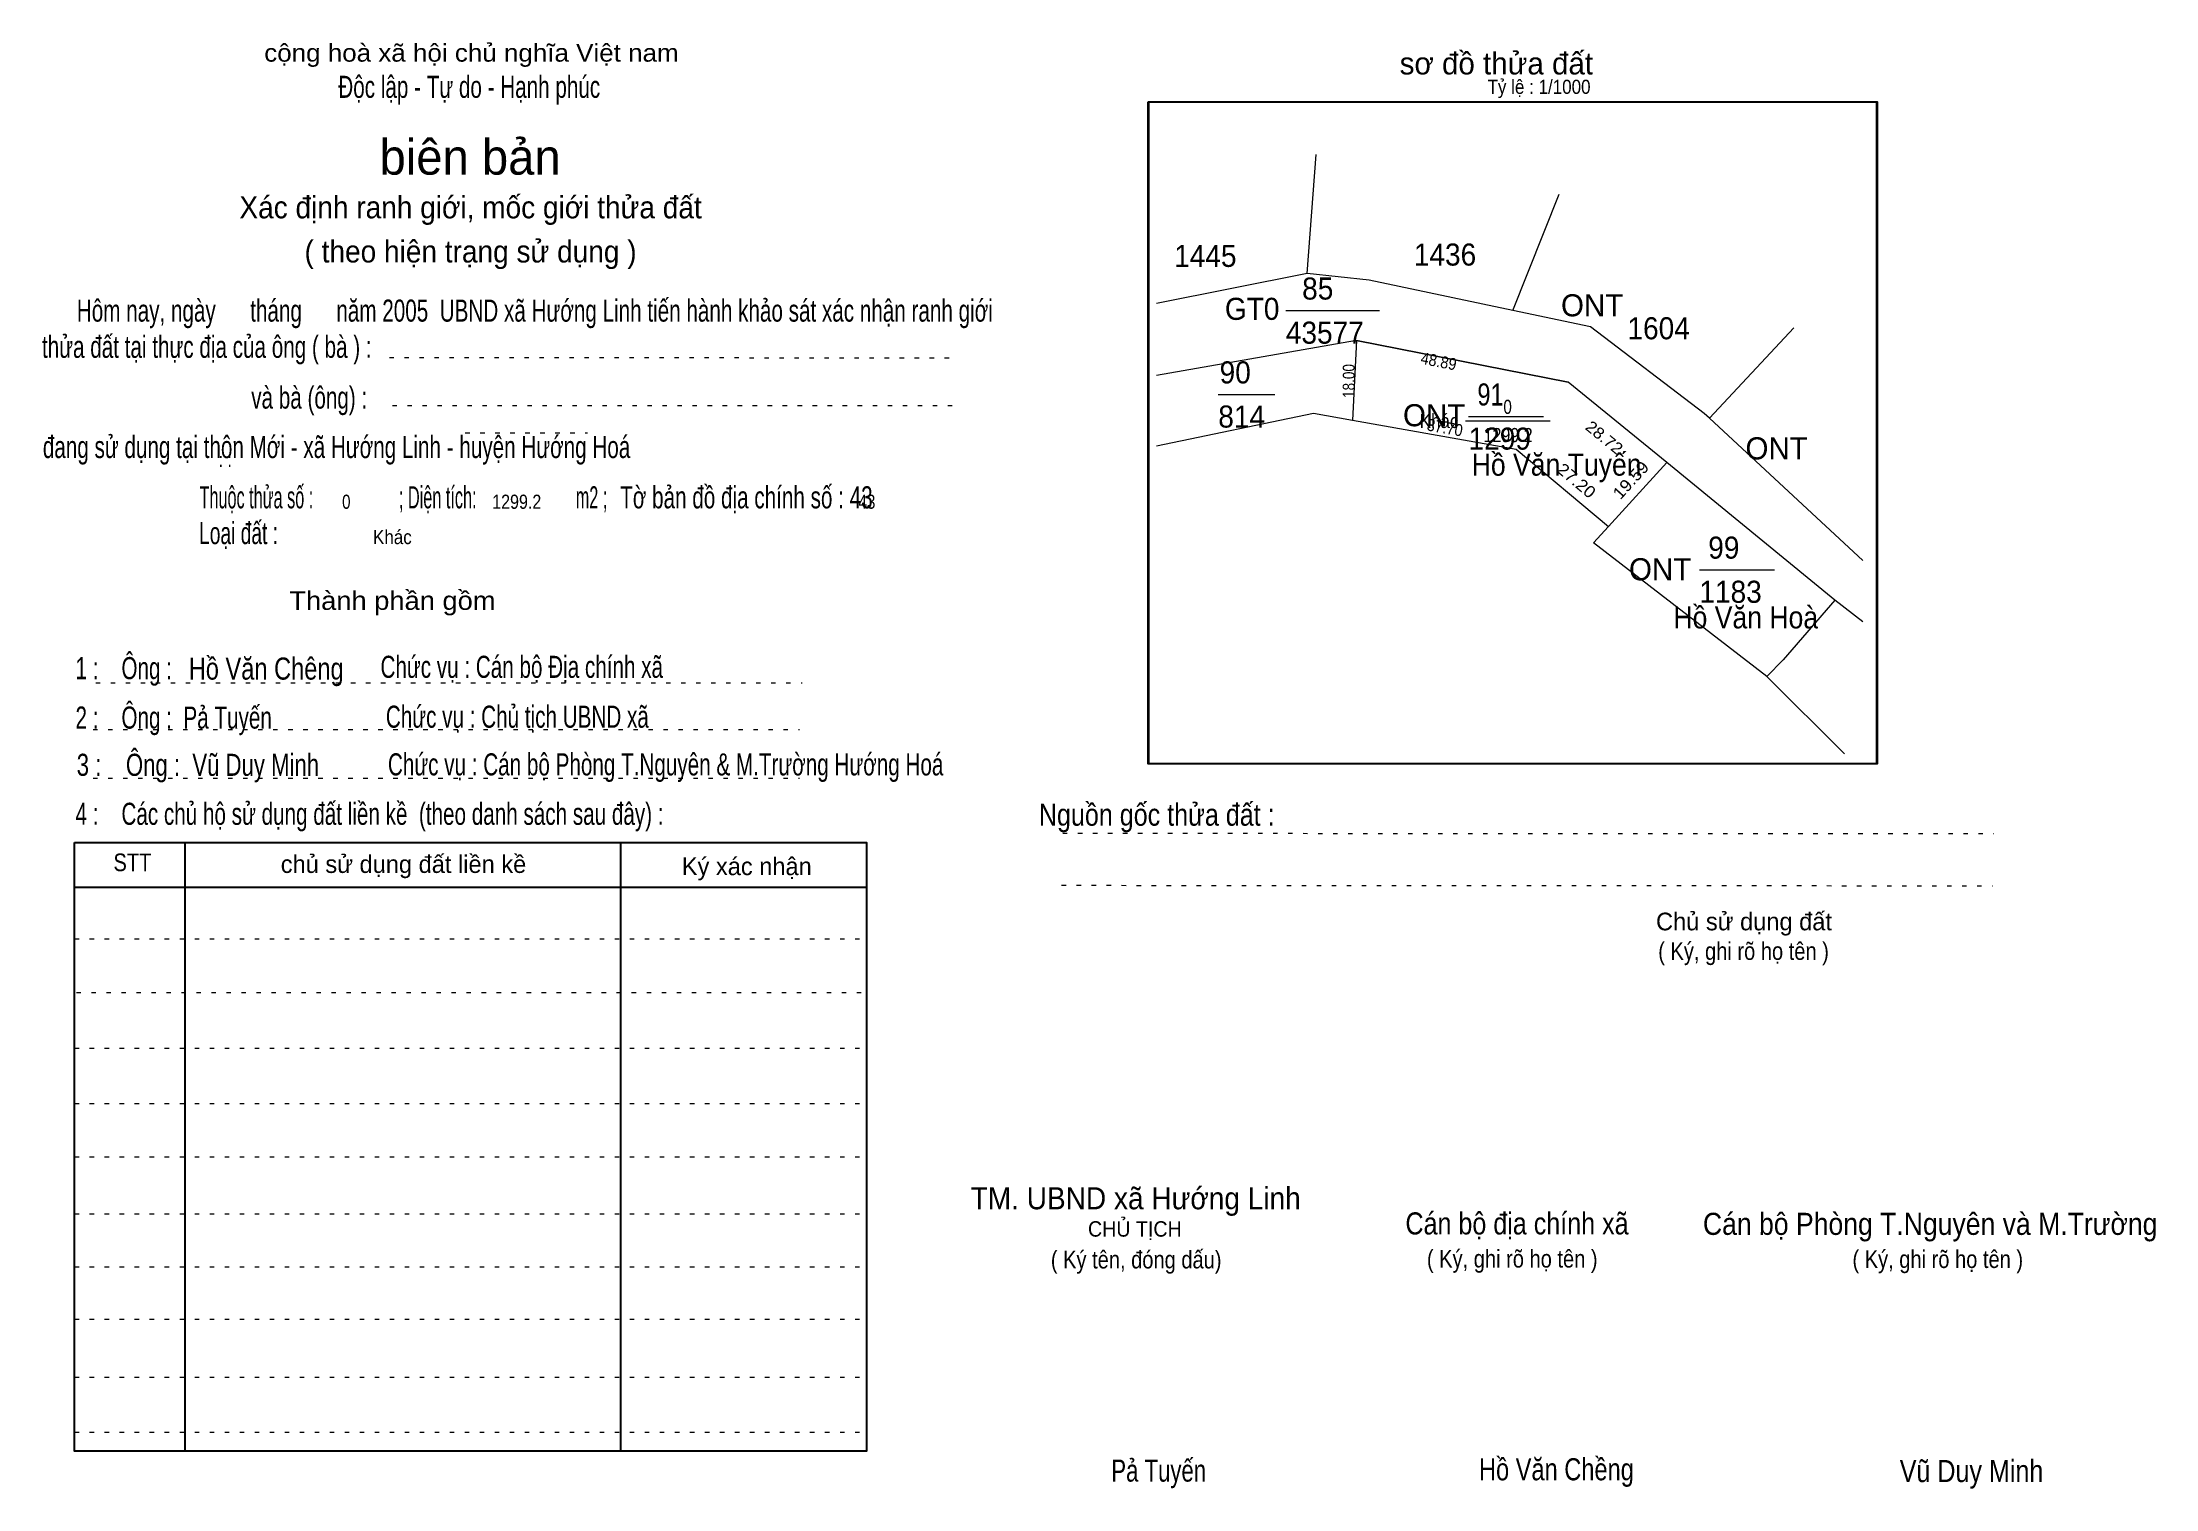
# Model space of a CAD drawing. Header units: centimetres. Extents: x -1.5 to 46.4, y -3.9 to 28.9.
import ezdxf
from ezdxf.enums import TextEntityAlignment as Align

# ---------------------------------------------------------------- set-up
doc = ezdxf.new("R2010")
doc.units = ezdxf.units.CM
doc.header["$LTSCALE"] = 0.2
doc.linetypes.add('DOTTED', pattern=[1.5, 0.3, -1.2])
for name, color, linetype, lineweight in [('15', 7, 'Continuous', 13), ('2', 7, 'Continuous', 25), ('22', 7, 'Continuous', 13), ('33', 7, 'Continuous', 13), ('5', 7, 'DOTTED', 13)]:
    doc.layers.add(name, color=color, linetype=linetype, lineweight=lineweight)
for name, color, linetype in [('16', 7, 'Continuous'), ('34', 7, 'Continuous'), ('51', 7, 'Continuous')]:
    doc.layers.add(name, color=color, linetype=linetype)

msp = doc.modelspace()

# ---------------------------------------------------------------- linework, layer by layer
at = {"layer": '15'}
for p, q in [((26.68, 22.79), (28.8, 22.79)), ((25.15, 20.89), (26.43, 20.89)), ((30.82, 20.39), (32.52, 20.39)), ((36.05, 16.92), (37.75, 16.92))]:
    msp.add_line(p, q, dxfattribs=at)
at = {"layer": '2'}
msp.add_lwpolyline([(23.56, 27.52), (40.06, 27.52), (40.06, 12.52), (23.56, 12.52)], close=True, dxfattribs=at)
at = {"layer": '22'}
for p, q in [((27.16, 23.63), (27.37, 26.33)), ((31.82, 22.79), (32.87, 25.43)), ((27.16, 23.63), (23.75, 22.95)), ((28.28, 22.11), (23.75, 21.32)), ((28.28, 22.11), (28.19, 20.31)), ((28.28, 22.11), (33.08, 21.17)), ((36.28, 20.35), (38.19, 22.4)), ((33.99, 17.9), (35.31, 19.35)), ((39.75, 15.74), (39.12, 16.23))]:
    msp.add_line(p, q, dxfattribs=at)
for points in [[(31.82, 22.79), (28.57, 23.48), (27.16, 23.63)], [(36.16, 20.46), (33.58, 22.42), (31.82, 22.79)], [(39.12, 16.23), (35.31, 19.35), (33.08, 21.17)], [(23.75, 19.73), (27.31, 20.47), (28.19, 20.31)], [(28.19, 20.31), (31.9, 19.65), (33.99, 17.9)], [(39.75, 17.13), (36.28, 20.35), (36.16, 20.46)], [(37.58, 14.5), (33.65, 17.53), (33.99, 17.9)], [(39.12, 16.23), (37.95, 14.88), (37.58, 14.5), (39.34, 12.75)]]:
    msp.add_lwpolyline(points, dxfattribs=at)
msp.add_lwpolyline([(35.31, 19.35), (33.08, 21.17), (28.28, 22.11), (28.19, 20.31), (31.9, 19.65), (33.99, 17.9)], close=True, dxfattribs=at)
at = {"layer": '33'}
msp.add_line((30.75, 20.29), (32.67, 20.29), dxfattribs=at)
at = {"layer": '5'}
for p, q in [((6.37, 21.73), (19.21, 21.72)), ((6.44, 20.64), (19.25, 20.64)), ((8.09, 20.02), (10.86, 20.02)), ((-0.28, 14.36), (15.72, 14.36)), ((-0.34, 13.3), (15.66, 13.3)), ((-0.34, 12.2), (15.66, 12.2)), ((21.63, 10.95), (42.72, 10.94)), ((21.6, 9.77), (42.69, 9.76)), ((-0.76, 8.56), (17.18, 8.56)), ((-0.72, 7.34), (17.22, 7.34)), ((-0.76, 6.08), (17.18, 6.08)), ((-0.76, 4.83), (17.18, 4.83)), ((-0.76, 3.62), (17.18, 3.62)), ((-0.76, 2.33), (17.18, 2.33)), ((-0.76, 1.13), (17.18, 1.13)), ((-0.76, -0.06), (17.18, -0.06)), ((-0.76, -1.37), (17.18, -1.37)), ((-0.76, -2.62), (17.18, -2.62))]:
    msp.add_line(p, q, dxfattribs=at)
at = {"layer": '5', "linetype": 'Continuous', "lineweight": 25}
for p, q in [((1.74, 10.74), (1.74, -3.05)), ((11.61, 10.74), (11.61, -3.05)), ((-0.76, 9.73), (17.18, 9.73))]:
    msp.add_line(p, q, dxfattribs=at)
for points in [[(23.58, 27.52), (40.08, 27.52), (40.08, 12.52), (23.58, 12.52)], [(-0.76, 10.74), (17.18, 10.74), (17.18, -3.05), (-0.76, -3.05)]]:
    msp.add_lwpolyline(points, close=True, dxfattribs=at)

# ---------------------------------------------------------------- texts
at = {"layer": '15'}
for s, width, p in [('1445', 0.95, (24.15, 23.78)), ('1436', 0.95, (29.58, 23.81)), ('85', 0.95, (27.05, 23.04)), ('GT0', 0.95, (25.3, 22.58)), ('43577', 0.95, (26.68, 22.04)), ('1604', 0.95, (34.42, 22.14)), ('90', 0.95, (25.18, 21.14)), ('91', 0.8, (31.02, 20.64)), ('814', 0.95, (25.15, 20.14)), ('1299', 0.95, (30.82, 19.64)), ('99', 0.95, (36.25, 17.17)), ('1183', 0.95, (36.05, 16.17))]:
    msp.add_text(s, height=0.5, dxfattribs=dict(at, width=width)).set_placement(p)
at = {"layer": '16', "width": 0.9}
for s, p in [('Hồ Văn Tuyến', (32.815, 19.05)), ('Hồ Văn Hoà', (37.1, 15.59))]:
    msp.add_text(s, height=0.5, dxfattribs=at).set_placement(p, align=Align.CENTER)
at = {"layer": '22'}
for p in [(33.62, 22.66), (30.04, 20.17), (37.8, 19.42), (35.16, 16.68)]:
    msp.add_text('ONT', height=0.5, dxfattribs=at).set_placement(p, align=Align.CENTER)
at = {"layer": '33'}
for s, width, p in [('0', 0.8, (31.705, 20.45)), ('1299.2', 0.85, (31.715, 19.81))]:
    msp.add_text(s, height=0.32, dxfattribs=dict(at, width=width)).set_placement(p, align=Align.CENTER)
at = {"layer": '33', "width": 0.9}
msp.add_text('Khác', height=0.32, dxfattribs=at).set_placement((30.59, 20.13), align=Align.RIGHT)
at = {"layer": '34'}
for s, width, p in [(': : ', 0.85, (2.5, 19.25)), ('0', 0.8, (5.3, 18.3)), ('1299.2', 0.85, (8.7, 18.3)), ('43', 0.8, (17, 18.3)), ('Khác', 0.9, (6, 17.5))]:
    msp.add_text(s, height=0.32, dxfattribs=dict(at, width=width)).set_placement(p)
at = {"layer": '5'}
for s, height, width, p in [('cộng hoà xã hội chủ nghĩa Việt nam', 0.4, 1.1, (8.23, 28.43)), ('Độc lập - Tự do - Hạnh phúc', 0.5, 0.7, (8.18, 27.61)), ('Xác định ranh giới, mốc giới thửa đất', 0.5, 0.95, (8.21, 24.88)), ('( theo hiện trạng sử dụng )', 0.5, 0.95, (8.21, 23.88)), ('Thành phần gồm', 0.42, 1.1, (6.44, 16.01)), ('Hồ Văn Chêng', 0.5, 0.8, (3.58, 14.43)), ('Chức vụ : Cán bộ Địa chính xã', 0.5, 0.7, (9.37, 14.47)), ('Chức vụ : Chủ tịch UBND xã', 0.5, 0.7, (9.27, 13.34)), ('Chức vụ : Cán bộ Phòng T.Nguyên & M.Trường Hướng Hoá', 0.5, 0.7, (12.63, 12.26)), ('    Nguồn gốc thửa đất :', 0.5, 0.85, (23.44, 11.12)), ('( Ký, ghi rõ họ tên )', 0.4, 0.85, (37.05, 8.08)), ('CHỦ TỊCH', 0.35, 0.95, (23.26, 1.81)), ('( Ký tên, đóng dấu)', 0.4, 0.85, (23.29, 1.09)), ('( Ký, ghi rõ họ tên )', 0.4, 0.85, (31.81, 1.11)), ('( Ký, ghi rõ họ tên )', 0.4, 0.85, (41.45, 1.1)), ('Pả Tuyến', 0.5, 0.75, (23.8, -3.74)), ('Hồ Văn Chềng', 0.5, 0.8, (32.81, -3.71)), ('Vũ Duy Minh', 0.5, 0.85, (42.215, -3.75))]:
    msp.add_text(s, height=height, dxfattribs=dict(at, width=width)).set_placement(p, align=Align.CENTER)
msp.add_text('sơ đồ thửa đất', height=0.5, dxfattribs=at).set_placement((29.26, 28.14))
for s, height, p in [('biên bản', 0.8, (8.2, 25.87)), ('      chủ sử dụng đất liền kề', 0.4, (6.245, 10.05)), ('   Ký xác nhận', 0.4, (14.245, 10)), ('Chủ sử dụng đất', 0.4, (37.06, 8.75))]:
    msp.add_text(s, height=height, dxfattribs=at).set_placement(p, align=Align.CENTER)
for s, height, width, p in [('   Hôm nay, ngày      tháng      năm 2005  UBND xã Hướng Linh tiến hành khảo sát xác nhận ranh giới ', 0.5, 0.7, (-1.1, 22.54)), ('thửa đất tại thực địa của ông ( bà ) :                                       ', 0.5, 0.7, (-1.5, 21.72)), ('                                     và bà (ông) :', 0.5, 0.7, (-1.57, 20.57)), (' đang sử dụng tại thôn Mới - xã Hướng Linh - huyện Hướng Hoá', 0.5, 0.7, (-1.61, 19.45)), ('Thuộc thửa số :                   ; Diện tích:                      m2 ;                                            ', 0.5, 0.55, (2.07, 18.31)), ('Tờ bản đồ địa chính số : 43', 0.5, 0.7, (11.6, 18.31)), ('Loại đất :  ', 0.5, 0.65, (2.06, 17.5)), ('    1 :    Ông :                                                        ', 0.5, 0.7, (-1.26, 14.44)), ('    2 :    Ông :  Pả Tuyến', 0.5, 0.7, (-1.26, 13.32)), ('    3 :    Ông :  Vũ Duy Minh', 0.5, 0.75, (-1.27, 12.25)), ('    4 :    Các chủ hộ sử dụng đất liền kề  (theo danh sách sau đây) :', 0.5, 0.7, (-1.26, 11.14)), ('STT', 0.4, 0.85, (0.12, 10.09)), ('TM. UBND xã Hướng Linh', 0.5, 0.95, (19.54, 2.43)), ('Cán bộ địa chính xã  ', 0.5, 0.85, (29.39, 1.86)), ('Cán bộ Phòng T.Nguyên và M.Trường', 0.5, 0.9, (36.13, 1.85))]:
    msp.add_text(s, height=height, dxfattribs=dict(at, width=width)).set_placement(p)
at = {"layer": '51', "width": 0.9}
msp.add_text('Tỷ lệ : 1/1000', height=0.32, dxfattribs=at).set_placement((31.25, 27.7))
at = {"layer": '51'}
for s, height, rotation, width, p in [('18.00', 0.27, 90, 0.85, (28.24, 21.195)), ('48.89', 0.27, 348.938, 0.9, (30.1191, 21.51)), ('37.70', 0.27, 349.903, 0.9, (30.2613, 20.0068)), ('28.72', 0.26, 320.708, 1.1, (33.8127, 19.815)), ('27.20', 0.27, 320.041, 1.1, (33.1783, 18.8346)), ('19.59', 0.27, 47.669, 1.1, (34.5953, 18.8591))]:
    msp.add_text(s, height=height, rotation=rotation, dxfattribs=dict(at, width=width)).set_placement(p, align=Align.CENTER)

doc.saveas('drawing.dxf')
